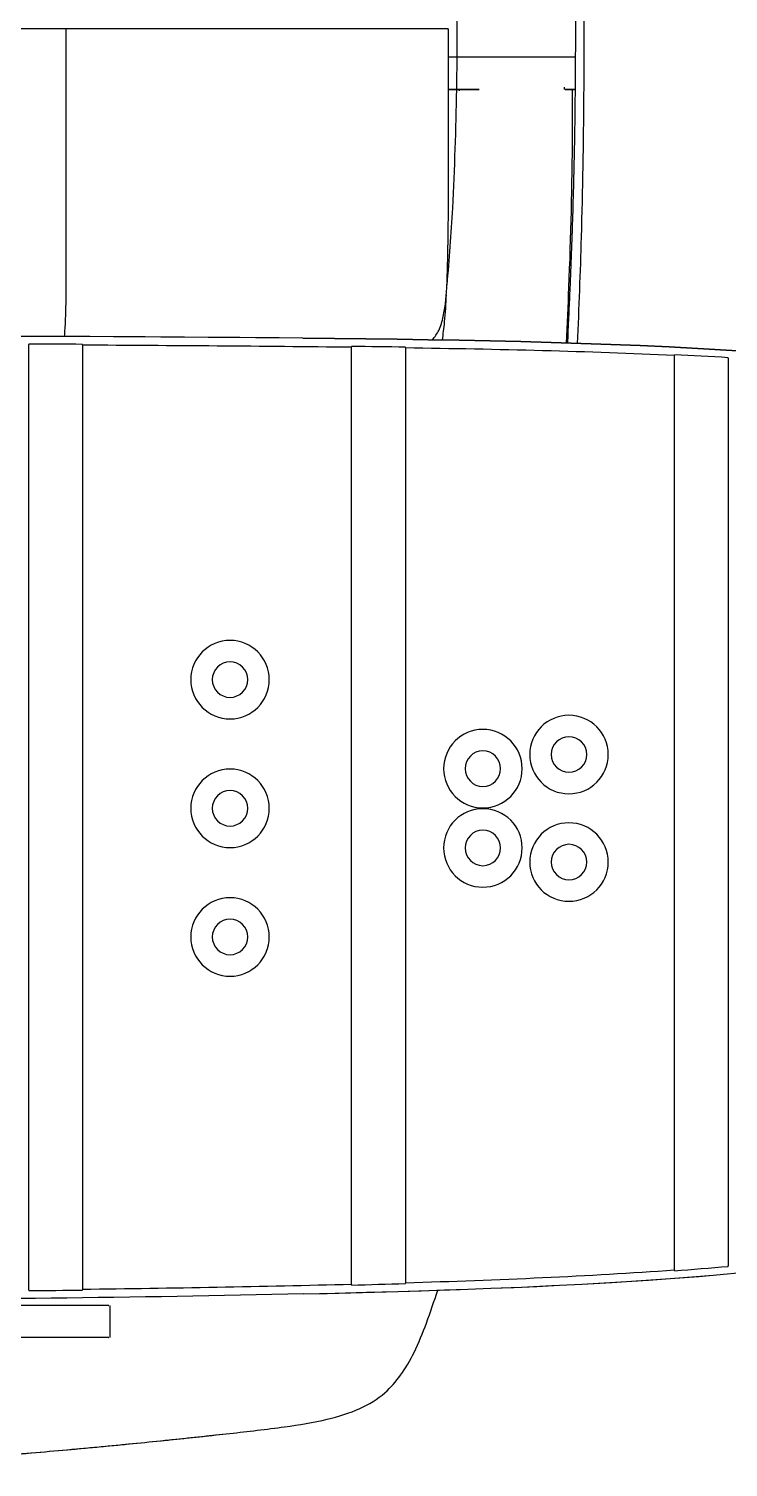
# Model space of a CAD drawing. Header units: millimetres. Extents: x 0 to 1189, y 0 to 841.
# Drawn here: x 1056.6 to 1089.1, y 248.6 to 315.5 of the extents above; entities that cross this region are included whole.
import ezdxf

# ---------------------------------------------------------------- set-up
doc = ezdxf.new("R2010")
doc.units = ezdxf.units.MM

msp = doc.modelspace()

# ---------------------------------------------------------------- linework, layer by layer
at = {"color": 7, "linetype": 'Continuous', "lineweight": 25}
for p, q in [((1058.375, 315.527), (1055.771, 315.527)), ((1073.016, 315.527), (1058.463, 315.527)), ((1076.73, 314.202), (1076.625, 314.202)), ((1076.73, 314.202), (1076.625, 314.202)), ((1076.663, 312.637), (1076.673, 312.702)), ((1081.526, 312.81), (1081.523, 312.702)), ((1056.646, 300.861), (1056.646, 300.838)), ((1056.646, 256.872), (1056.646, 300.838)), ((1059.146, 300.829), (1059.146, 300.852)), ((1059.146, 300.829), (1059.146, 256.899)), ((1071.646, 300.754), (1071.646, 300.729)), ((1071.646, 257.132), (1071.646, 300.729)), ((1074.146, 300.698), (1074.146, 300.722)), ((1074.146, 300.698), (1074.146, 257.2)), ((1086.646, 300.37), (1086.646, 300.346)), ((1086.646, 257.799), (1086.646, 300.346)), ((1089.146, 300.207), (1089.146, 300.231)), ((1089.146, 300.207), (1089.146, 258.001)), ((1086.646, 257.799), (1086.646, 257.774)), ((1089.146, 257.977), (1089.146, 258.001)), ((1056.646, 256.872), (1056.646, 256.847)), ((1071.646, 257.132), (1071.646, 257.108)), ((1074.146, 257.176), (1074.146, 257.2)), ((1060.428, 254.664), (1060.428, 256.164))]:
    msp.add_line(p, q, dxfattribs=at)
for centre, radius, start, end in [((1065.997, 285.26), 1.825, 0, 180), ((1065.997, 285.26), 0.825, 0, 180), ((1065.997, 285.26), 1.825, 180, 0), ((1065.997, 285.26), 0.825, 180, 0), ((1081.747, 281.777), 1.825, 0, 180), ((1077.747, 281.12), 1.825, 0, 180), ((1081.747, 281.777), 0.825, 0, 180), ((1077.747, 281.12), 0.825, 0, 180), ((1081.747, 281.777), 1.825, 180, 0), ((1081.747, 281.777), 0.825, 180, 0), ((1065.997, 279.277), 1.825, 0, 180), ((1077.747, 281.12), 1.825, 180, 0), ((1077.747, 281.12), 0.825, 180, 0), ((1065.997, 279.277), 0.825, 0, 180), ((1065.997, 279.277), 1.825, 180, 360), ((1065.997, 279.277), 0.825, 180, 0), ((1077.747, 277.434), 1.825, 0, 180), ((1081.747, 276.777), 1.825, 0, 180), ((1077.747, 277.434), 0.825, 0, 180), ((1081.747, 276.777), 0.825, 0, 180), ((1077.747, 277.434), 1.825, 180, 360), ((1077.747, 277.434), 0.825, 180, 0), ((1081.747, 276.777), 1.825, 180, 0), ((1081.747, 276.777), 0.825, 180, 0), ((1065.997, 273.294), 1.825, 0, 180), ((1065.997, 273.294), 0.825, 0, 180), ((1065.997, 273.294), 1.825, 180, 0), ((1065.997, 273.294), 0.825, 180, 0)]:
    msp.add_arc(centre, radius, start, end, dxfattribs=at)
for points, knots in [([(1082.126, 330.152), (1082.189, 328.625), (1082.342, 324.925), (1082.441, 318.999), (1082.446, 312.418), (1082.352, 306.369), (1082.2, 302.545), (1082.134, 300.899)], [0, 0, 0, 0, 0.157204, 0.381058, 0.606429, 0.830503, 1, 1, 1, 1]), ([(1082.126, 330.152), (1082.189, 328.625), (1082.342, 324.925), (1082.441, 318.999), (1082.446, 312.418), (1082.352, 306.369), (1082.2, 302.545), (1082.134, 300.899)], [0, 0, 0, 0, 0.157204, 0.381058, 0.606429, 0.830503, 1, 1, 1, 1]), ([(1082.057, 314.202), (1082.058, 314.612), (1082.06, 315.432), (1082.058, 316.664), (1082.05, 317.899), (1082.037, 319.137), (1082.018, 320.378), (1081.99, 321.824), (1081.949, 323.482), (1081.89, 325.341), (1081.818, 327.204), (1081.759, 328.441), (1081.729, 329.065)], [0, 0, 0, 0, 0.0825924, 0.1654725, 0.2485911, 0.3318979, 0.4153418, 0.4988701, 0.6237654, 0.7500393, 0.8740396, 1, 1, 1, 1]), ([(1076.109, 315.527), (1076.121, 315.527), (1076.172, 315.527), (1075.753, 315.527), (1074.993, 315.527), (1073.8, 315.527), (1072.286, 315.527), (1070.496, 315.527), (1068.73, 315.527), (1067.111, 315.527), (1065.735, 315.527), (1064.502, 315.527), (1063.462, 315.527), (1062.633, 315.527), (1061.972, 315.527), (1061.457, 315.527), (1061.051, 315.527), (1060.738, 315.527), (1060.239, 315.527), (1059.455, 315.527), (1058.758, 315.527), (1058.375, 315.527)], [0, 0, 0, 0, 0.012222, 0.049488, 0.098646, 0.163979, 0.248476, 0.348207, 0.454878, 0.534053, 0.608946, 0.676071, 0.732015, 0.775754, 0.809143, 0.83796, 0.858528, 0.874163, 0.88818, 0.938587, 1, 1, 1, 1]), ([(1075.409, 301.064), (1075.513, 301.206), (1075.751, 301.53), (1075.916, 302.142), (1076.025, 302.817), (1076.075, 303.537), (1076.097, 304.182), (1076.111, 304.744), (1076.124, 305.334), (1076.137, 306.17), (1076.148, 307.356), (1076.154, 308.882), (1076.156, 310.771), (1076.155, 313.027), (1076.156, 314.654), (1076.156, 315.527)], [0, 0, 0, 0, 0.036063, 0.082758, 0.12794, 0.177276, 0.230672, 0.260663, 0.29274, 0.351991, 0.432451, 0.536423, 0.665626, 0.82056, 1, 1, 1, 1]), ([(1075.782, 315.527), (1075.775, 315.527), (1075.761, 315.527), (1075.734, 315.527), (1075.702, 315.527), (1075.664, 315.527), (1075.622, 315.527), (1075.589, 315.527), (1075.573, 315.527)], [0, 0, 0, 0, 0.155902, 0.315869, 0.480092, 0.648748, 0.822, 1, 1, 1, 1]), ([(1076.535, 314.202), (1076.496, 314.202), (1076.418, 314.202), (1076.291, 314.202), (1076.17, 314.202), (1076.156, 314.202)], [0, 0, 0, 0, 0.4695545, 0.9348068, 1, 1, 1, 1]), ([(1076.535, 314.202), (1076.515, 314.202), (1076.479, 314.202), (1076.383, 314.202), (1076.291, 314.202), (1076.17, 314.202), (1076.156, 314.202)], [0, 0, 0, 0, 0.258405, 0.469678, 0.934822, 1, 1, 1, 1]), ([(1077.412, 314.203), (1077.382, 314.203), (1077.323, 314.203), (1077.237, 314.203), (1077.156, 314.203), (1077.079, 314.203), (1077.006, 314.203), (1076.937, 314.203), (1076.871, 314.203), (1076.807, 314.203), (1076.744, 314.203), (1076.679, 314.202), (1076.612, 314.202), (1076.56, 314.202), (1076.535, 314.202)], [0, 0, 0, 0, 0.135188, 0.261478, 0.378235, 0.484995, 0.581493, 0.667681, 0.743758, 0.810192, 0.867753, 0.917538, 0.961005, 1, 1, 1, 1]), ([(1081.573, 314.202), (1081.391, 314.202), (1080.969, 314.202), (1080.247, 314.202), (1079.501, 314.202), (1078.762, 314.202), (1078.182, 314.202), (1077.727, 314.202), (1077.441, 314.202), (1077.242, 314.202), (1077.09, 314.202), (1076.97, 314.202), (1076.88, 314.202), (1076.803, 314.202), (1076.739, 314.202), (1076.675, 314.202), (1076.61, 314.202), (1076.559, 314.202), (1076.535, 314.202)], [0, 0, 0, 0, 0.114286, 0.264492, 0.450619, 0.579412, 0.725313, 0.81226, 0.862659, 0.902508, 0.931332, 0.95058, 0.965633, 0.974935, 0.982826, 0.989106, 0.994828, 1, 1, 1, 1]), ([(1082.057, 314.202), (1082.016, 314.202), (1081.923, 314.202), (1081.761, 314.202), (1081.64, 314.202), (1081.573, 314.202)], [0, 0, 0, 0, 0.251807, 0.58514, 1, 1, 1, 1]), ([(1082.057, 314.202), (1081.991, 314.202), (1081.831, 314.202), (1081.669, 314.202), (1081.573, 314.202)], [0, 0, 0, 0, 0.408281, 1, 1, 1, 1]), ([(1082.046, 312.702), (1082.048, 312.952), (1082.053, 313.452), (1082.055, 313.952), (1082.057, 314.202)], [0, 0, 0, 0, 0.500282, 1, 1, 1, 1]), ([(1076.517, 312.702), (1076.476, 312.702), (1076.395, 312.702), (1076.271, 312.702), (1076.158, 312.702), (1076.156, 312.702)], [0, 0, 0, 0, 0.495738, 0.987117, 1, 1, 1, 1]), ([(1076.156, 312.702), (1076.158, 312.702), (1076.271, 312.702), (1076.395, 312.702), (1076.476, 312.702), (1076.517, 312.702)], [0, 0, 0, 0, 0.012883, 0.504262, 1, 1, 1, 1]), ([(1077.568, 312.702), (1077.54, 312.702), (1077.486, 312.702), (1077.408, 312.702), (1077.334, 312.702), (1077.263, 312.702), (1077.193, 312.703), (1077.123, 312.703), (1077.054, 312.703), (1076.987, 312.703), (1076.922, 312.703), (1076.858, 312.703), (1076.795, 312.703), (1076.731, 312.703), (1076.666, 312.703), (1076.598, 312.702), (1076.543, 312.702), (1076.517, 312.702)], [0, 0, 0, 0, 0.1008476, 0.1952429, 0.2789106, 0.3622061, 0.443896, 0.5228156, 0.5979041, 0.6682422, 0.7330921, 0.7919406, 0.8445449, 0.8909824, 0.9317034, 0.9675877, 1, 1, 1, 1]), ([(1076.517, 312.702), (1076.532, 312.702), (1076.564, 312.702), (1076.607, 312.702), (1076.648, 312.702), (1076.687, 312.703), (1076.726, 312.703), (1076.763, 312.703), (1076.801, 312.703), (1076.838, 312.703), (1076.876, 312.703), (1076.914, 312.703), (1076.953, 312.703), (1076.992, 312.703), (1077.031, 312.703), (1077.072, 312.703), (1077.112, 312.703), (1077.154, 312.703), (1077.195, 312.703), (1077.237, 312.702), (1077.279, 312.702), (1077.321, 312.702), (1077.363, 312.702), (1077.418, 312.702), (1077.486, 312.702), (1077.54, 312.702), (1077.568, 312.702)], [0, 0, 0, 0, 0.018829, 0.038633, 0.059759, 0.082491, 0.10705, 0.133603, 0.162262, 0.193093, 0.226114, 0.261306, 0.29861, 0.337936, 0.379162, 0.42214, 0.466698, 0.512643, 0.559766, 0.60784, 0.656628, 0.705881, 0.755345, 0.804758, 0.899153, 1, 1, 1, 1]), ([(1082.046, 312.702), (1082.006, 312.702), (1081.912, 312.702), (1081.751, 312.702), (1081.63, 312.702), (1081.564, 312.702)], [0, 0, 0, 0, 0.254348, 0.587682, 1, 1, 1, 1]), ([(1081.564, 312.702), (1081.63, 312.702), (1081.751, 312.702), (1081.912, 312.702), (1082.006, 312.702), (1082.046, 312.702)], [0, 0, 0, 0, 0.412319, 0.745653, 1, 1, 1, 1]), ([(1081.629, 300.916), (1081.669, 301.777), (1081.821, 304.993), (1081.911, 308.934), (1081.917, 312.006), (1081.918, 312.702)], [0, 0, 0, 0, 0.220298, 0.823395, 1, 1, 1, 1]), ([(1081.729, 301.839), (1081.747, 302.207), (1081.783, 302.939), (1081.83, 304.033), (1081.872, 305.118), (1081.91, 306.194), (1081.951, 307.517), (1081.991, 309.085), (1082.026, 310.898), (1082.039, 312.102), (1082.046, 312.702)], [0, 0, 0, 0, 0.1015266, 0.2023125, 0.3022824, 0.4013658, 0.4994969, 0.6675101, 0.8344248, 1, 1, 1, 1]), ([(1081.698, 300.914), (1081.699, 301.008), (1081.704, 301.3), (1081.719, 301.622), (1081.729, 301.839)], [0, 0, 0, 0, 0.323285, 1, 1, 1, 1]), ([(1069.386, 301.137), (1057.67, 301.256), (1042.722, 301.293), (1030.594, 300.932), (1027.172, 300.796), (1026.068, 300.746), (1023.939, 300.636), (1018.808, 300.334), (1011.278, 299.479), (1006.262, 297.678), (1004.275, 296.194), (1003.543, 295.558), (1003.209, 295.219), (1002.293, 294.14), (999.824, 290.137), (999.713, 284.442), (999.705, 279.667)], [0, 0, 0, 0, 0.25, 0.3125, 0.3125, 0.34375, 0.34375, 0.375, 0.5, 0.625, 0.65625, 0.65625, 0.6875, 0.6875, 0.75, 1, 1, 1, 1]), ([(1059.146, 300.828), (1061.223, 300.819), (1063.311, 300.805), (1067.485, 300.772), (1069.572, 300.753), (1071.646, 300.729)], [0, 0, 0, 0, 0.5, 0.5, 1, 1, 1, 1]), ([(1069.413, 256.696), (1081.14, 256.966), (1095.502, 257.558), (1104.847, 260.416), (1107.28, 261.439), (1108.028, 261.807), (1109.394, 262.603), (1112.49, 264.732), (1115.464, 269.694), (1115.983, 275.584), (1116.01, 278.874), (1116.012, 280.186), (1116.011, 280.839), (1115.989, 282.784), (1115.786, 289.169), (1113.756, 294.614), (1107.946, 297.205)], [0, 0, 0, 0, 0.25, 0.3125, 0.3125, 0.34375, 0.34375, 0.375, 0.5, 0.625, 0.65625, 0.65625, 0.6875, 0.6875, 0.75, 1, 1, 1, 1]), ([(1071.646, 257.132), (1069.572, 257.08), (1067.485, 257.035), (1063.31, 256.957), (1061.223, 256.924), (1059.146, 256.899)], [0, 0, 0, 0, 0.5, 0.5, 1, 1, 1, 1]), ([(1065.981, 250.206), (1066.834, 250.301), (1068.353, 250.471), (1070.391, 250.8), (1072.006, 251.28), (1073.178, 252.011), (1073.99, 252.943), (1074.614, 254.048), (1075.163, 255.383), (1075.481, 256.36), (1075.648, 256.873)], [0, 0, 0, 0, 0.18791, 0.334908, 0.452067, 0.555475, 0.641085, 0.741406, 0.864341, 1, 1, 1, 1]), ([(1065.981, 250.206), (1066.834, 250.301), (1068.353, 250.471), (1070.391, 250.8), (1072.006, 251.28), (1073.178, 252.011), (1073.99, 252.943), (1074.614, 254.048), (1075.163, 255.383), (1075.481, 256.36), (1075.648, 256.873)], [0, 0, 0, 0, 0.18791, 0.334908, 0.452067, 0.555475, 0.641085, 0.741406, 0.864341, 1, 1, 1, 1]), ([(1065.981, 250.206), (1066.834, 250.301), (1068.353, 250.471), (1070.391, 250.8), (1072.006, 251.28), (1073.178, 252.011), (1073.99, 252.943), (1074.614, 254.048), (1075.163, 255.383), (1075.481, 256.36), (1075.648, 256.873)], [0, 0, 0, 0, 0.18791, 0.334908, 0.452067, 0.555475, 0.641085, 0.741406, 0.864341, 1, 1, 1, 1]), ([(1060.354, 256.164), (1060.368, 256.164), (1060.411, 256.164), (1059.85, 256.164), (1059.027, 256.164), (1058.21, 256.164), (1057.598, 256.164), (1056.801, 256.164), (1055.972, 256.164), (1055.147, 256.164), (1054.354, 256.164), (1053.88, 256.164), (1053.647, 256.164)], [0, 0, 0, 0, 0.087727, 0.275822, 0.464213, 0.507667, 0.592313, 0.67666, 0.760218, 0.842378, 0.922499, 1, 1, 1, 1]), ([(1060.354, 254.664), (1060.368, 254.664), (1060.411, 254.664), (1059.85, 254.664), (1059.027, 254.664), (1058.21, 254.664), (1057.598, 254.664), (1056.8, 254.667), (1055.972, 254.674), (1055.151, 254.689), (1054.362, 254.713), (1053.896, 254.74), (1053.667, 254.753)], [0, 0, 0, 0, 0.087414, 0.274837, 0.462554, 0.505852, 0.590215, 0.674378, 0.757946, 0.84041, 0.921242, 1, 1, 1, 1]), ([(1047.391, 248.638), (1049.375, 248.758), (1052.569, 248.953), (1056.881, 249.308), (1060.221, 249.61), (1063.225, 249.908), (1065.107, 250.112), (1065.981, 250.206)], [0, 0, 0, 0, 0.319476, 0.514629, 0.6956, 0.858642, 1, 1, 1, 1]), ([(1047.391, 248.638), (1049.375, 248.758), (1052.569, 248.953), (1056.881, 249.308), (1060.221, 249.61), (1063.225, 249.908), (1065.107, 250.112), (1065.981, 250.206)], [0, 0, 0, 0, 0.319476, 0.514629, 0.6956, 0.858642, 1, 1, 1, 1]), ([(1047.396, 248.635), (1047.506, 248.64), (1049.701, 248.738), (1053.04, 248.998), (1057.331, 249.345), (1060.5, 249.638), (1063.355, 249.921), (1065.147, 250.116), (1065.981, 250.206)], [0, 0, 0, 0, 0.0176775, 0.3533366, 0.5384591, 0.7101386, 0.8650847, 1, 1, 1, 1])]:
    msp.add_open_spline(points, degree=3, knots=knots, dxfattribs=at)
at = {"color": 8, "linetype": 'Continuous', "lineweight": 25}
for points, knots in [([(1076.086, 327.112), (1076.148, 326.381), (1076.358, 323.886), (1076.518, 319.58), (1076.53, 316.006), (1076.535, 314.202)], [0, 0, 0, 0, 0.170219, 0.581284, 1, 1, 1, 1]), ([(1058.308, 301.216), (1058.325, 301.461), (1058.364, 301.999), (1058.38, 302.856), (1058.382, 303.735), (1058.38, 304.5), (1058.378, 305.488), (1058.376, 306.797), (1058.375, 309.064), (1058.375, 311.991), (1058.375, 314.329), (1058.375, 315.527)], [0, 0, 0, 0, 0.051744, 0.113934, 0.179842, 0.236143, 0.274092, 0.386938, 0.510301, 0.749048, 1, 1, 1, 1]), ([(1076.517, 312.702), (1076.475, 310.863), (1076.406, 307.829), (1076.167, 304.804), (1076.073, 303.612)], [0, 0, 0, 0, 0.6062051, 1, 1, 1, 1]), ([(1076.041, 303.158), (1076.016, 302.736), (1075.975, 302.031), (1075.888, 301.33), (1075.853, 301.049)], [0, 0, 0, 0, 0.598432, 1, 1, 1, 1])]:
    msp.add_open_spline(points, degree=3, knots=knots, dxfattribs=at)
at = {"color": 7, "linetype": 'Continuous', "lineweight": 25}
for points in [[(1076.535, 314.202), (1076.531, 313.702), (1076.525, 313.201), (1076.517, 312.702)], [(1107.946, 297.205), (1100.199, 300.66), (1069.816, 301.296), (1037.713, 301.295), (1026.081, 300.744)], [(1069.386, 301.137), (1085.007, 300.978), (1100.199, 300.66), (1107.946, 297.205)], [(1059.146, 300.852), (1058.313, 300.856), (1057.479, 300.859), (1056.646, 300.861)], [(1074.146, 300.722), (1073.313, 300.734), (1072.479, 300.744), (1071.646, 300.754)], [(1074.146, 300.698), (1078.455, 300.637), (1082.673, 300.541), (1086.646, 300.346)], [(1089.146, 300.231), (1088.313, 300.283), (1087.479, 300.329), (1086.646, 300.37)], [(1069.413, 256.696), (1053.777, 256.335), (1021.659, 256.336), (1007.195, 258.641), (1003.512, 262.594)], [(1069.413, 256.696), (1085.049, 257.057), (1100.263, 257.778), (1108.007, 261.817)], [(1086.646, 257.798), (1082.672, 257.506), (1078.454, 257.328), (1074.146, 257.201)], [(1086.646, 257.774), (1087.48, 257.836), (1088.313, 257.903), (1089.146, 257.977)], [(1056.646, 256.847), (1057.479, 256.855), (1058.313, 256.864), (1059.146, 256.874)], [(1071.646, 257.108), (1072.479, 257.129), (1073.313, 257.152), (1074.146, 257.176)]]:
    msp.add_open_spline(points, degree=3, dxfattribs=at)

doc.saveas('drawing.dxf')
